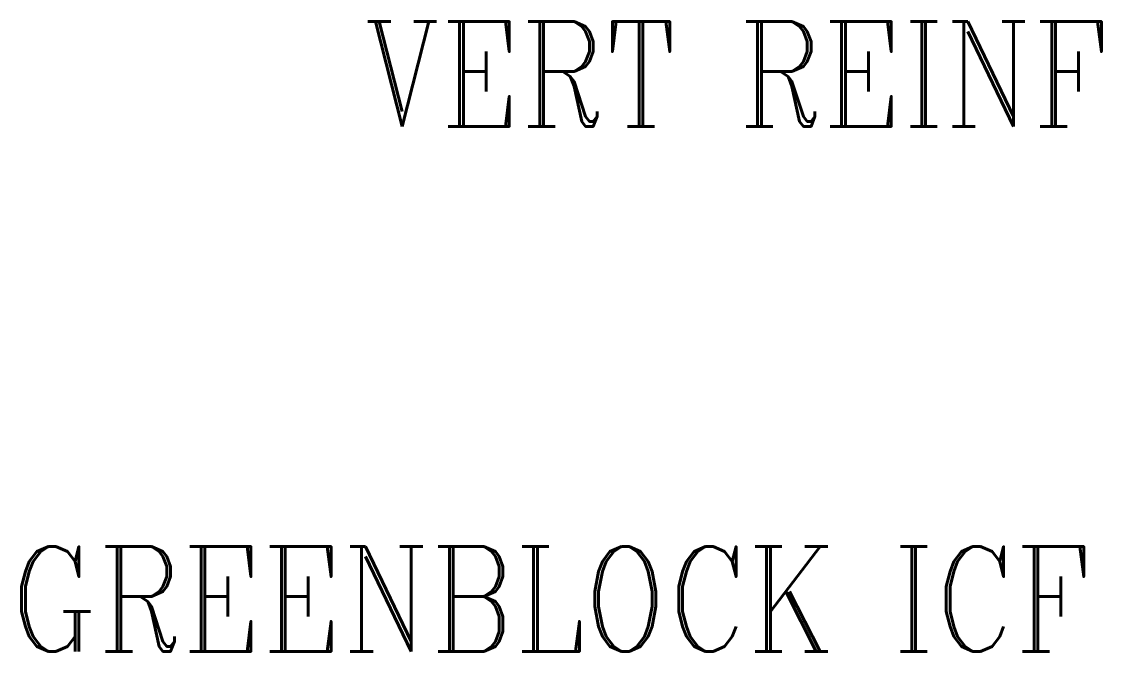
# Model space of a CAD drawing. Header units: inches. Extents: x -106.5 to -32.3, y 209.8 to 294.3.
# Drawn here: x -105.12 to -94.82, y 275.28 to 281.29 of the extents above; entities that cross this region are included whole.
import ezdxf

# ---------------------------------------------------------------- set-up
doc = ezdxf.new("R2010")
doc.units = ezdxf.units.IN
doc.header["$MEASUREMENT"] = 0
doc.layers.add('DIM', color=3, linetype='Continuous', lineweight=13)
doc.styles.add('RomanC', font='romanc.shx', dxfattribs={"width": 0.85, "height": 5})

msp = doc.modelspace()

# ---------------------------------------------------------------- texts
at = {"layer": 'DIM', "color": 3, "char_height": 1, "width": 22.68954545454545, "attachment_point": 1, "style": 'RomanC'}
for s, insert in [('VERT REINF ', (-101.8524817761282, 281.290501699031)), ('GREENBLOCK ICF', (-105.2266356354522, 276.2804931102992))]:
    msp.add_mtext(s, dxfattribs=dict(at, insert=insert))

doc.saveas('drawing.dxf')
